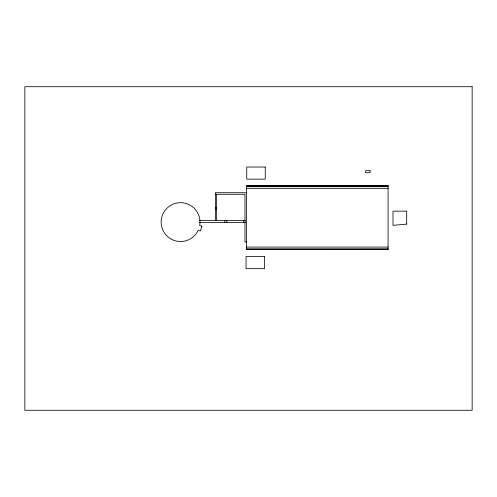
<?xml version="1.0" encoding="UTF-8"?>
<svg xmlns="http://www.w3.org/2000/svg" width="497" height="497" viewBox="0 0 497 497"><rect width="100%" height="100%" fill="white"/><g stroke="black" fill="none" stroke-linecap="round" stroke-linejoin="round"><path stroke-width="0.75" d="M246.611 185.859L388.082 185.859M372.775 186.45L377.465 186.45M246.611 186.661L388.082 186.661M246.611 188.326L388.082 188.326M246.835 192.718L215.369 192.718L215.369 220.463M215.369 194.265L244.965 194.265L244.965 241.958L246.518 241.958M215.369 207.367L216.661 207.367M215.369 209.131L216.661 209.131M199.254 220.463L245.574 220.463M199.303 222.476L245.574 222.476M246.611 247.071L388.082 247.071M246.611 248.804L388.082 248.786M246.611 249.531L388.082 249.531M299.014 186.661L299.014 186.145L294.317 186.145L294.317 186.661M255.949 186.661L255.949 185.903L251.252 185.903L251.252 186.661M243.511 220.463L243.511 222.476M226.825 220.463L226.825 222.476M224.75 220.463L224.75 222.476M216.661 194.265L216.661 220.463M201.912 226.222L200.378 231.055L198.166 230.353A19.439 19.439 0 0 1 165.65 234.572A19.439 19.439 0 0 1 175.571 203.323A19.439 19.439 0 0 1 199.701 225.52L201.912 226.222M406.708 224.116L392.997 225.352L392.997 211.175L406.708 211.175L406.708 224.116M472.15 86.72L24.85 86.72L24.85 410.28L472.15 410.28L472.15 86.72M265.249 167.029L246.742 167.029L246.742 179.144L265.249 179.144L265.249 167.029M370.072 170.701L365.587 170.701L365.587 172.714L370.072 172.714L370.072 170.701M388.082 185.785L246.611 185.785L246.611 249.606L388.082 249.606L388.082 185.785M264.559 256.545L246.052 256.545L246.052 268.66L264.559 268.66L264.559 256.545"/></g></svg>
